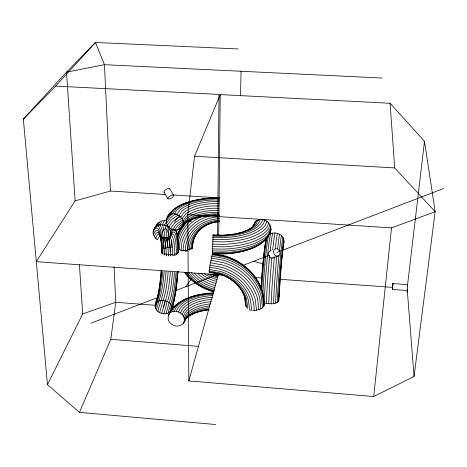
<?xml version="1.0" encoding="UTF-8"?>
<svg xmlns="http://www.w3.org/2000/svg" width="467" height="467" viewBox="0 0 467 467"><rect width="100%" height="100%" fill="white"/><g stroke="black" fill="none" stroke-linecap="round" stroke-linejoin="round"><path stroke-width="0.7" d="M212.52 250.919L213.121 234.942L221.545 235.14A39.269 16.783 0.6 0 0 256.482 223.565L258.07 220.138C267.019 216.781 274.993 227.651 268.817 235.222A52.1 22.731 0.6 0 1 222.339 251.153L212.52 250.919L212.748 253.563M162.166 253.523L161.821 251.123M164.67 255.239L164.682 253.844L168.675 254.515L173.082 254.433L173.064 255.828M166.544 255.653L166.556 254.27M168.663 255.893L168.675 254.515M170.893 255.957L170.904 254.573M175.037 255.525L175.049 254.101L176.135 253.774M217.196 273.213L217.178 274.666L175.551 290.667M217.377 255.046L217.394 253.593M217.581 235.421L219.011 94.427L55.649 86.109L23.35 119.12L47.476 384.662L79.443 412.379L215.655 424.538M218.498 255.239L218.515 253.785M218.719 234.883L220.231 94.597L390.091 103.248L424.497 141.303L435.174 211.703L414.054 376.484L373.728 396.524L188.831 380.909L187.81 214.616L194.552 156.27L220.231 94.597M161.71 251.865L161.705 252.343L161.389 245.718A39.911 7.058 -85.9 0 0 160.187 236.308M240.523 96.009L241.048 71.258M262.758 295.664L262.851 293.527A48.772 2.977 -85.9 0 1 267.714 239.787L268.543 234.948C272.279 232.064 277.894 232.438 281.42 235.485C285.179 238.485 283.778 243.465 283.095 247.475A40.67 1.85 -85.9 0 0 281.858 258.49M284.059 241.054A42.976 1.95 -85.9 0 0 278.951 300.771C276.283 304.642 270.451 303.912 266.348 303.416L266.75 294.624A51.224 2.925 -85.9 0 1 269.692 255.764M268.712 303.754L269.126 294.922A51.609 2.825 -85.9 0 1 271.887 257.813M271.146 303.83L271.572 295.021A51.388 2.691 -85.9 0 1 274.444 256.71M273.487 303.649L273.913 294.922A50.57 2.533 -85.9 0 1 276.867 255.916M275.565 303.211L275.991 294.619A49.216 2.37 -85.9 0 1 278.98 255.443M277.24 302.552L277.667 294.14A47.418 2.212 -85.9 0 1 282.156 241.935L282.862 237.148M278.39 301.723L278.811 293.521A45.293 2.072 -85.9 0 1 283.084 243.727L283.761 239.046M279.027 296.965L279.278 292.038A40.67 1.85 -85.9 0 1 279.394 290.06M246.506 307.66L245.449 299.108A36.689 31.382 15.5 0 0 219.77 274.269L209.146 272.261L209.957 265.133L212.187 254.76L212.666 253.698L225.403 256.085A52.438 44.99 15.5 0 1 261.789 290.667M178.184 243.43L178.382 241.386A46.408 40.968 15.6 0 1 194.19 218.153M218.976 221.697A33.069 29.205 15.6 0 0 190.968 249.314L190.898 248.666L187.465 250.154L187.471 250.925L185.358 251.024L179.176 249.734L179.906 242.391A44.669 39.415 15.6 0 1 201.797 216.344M181.062 250.405L181.78 243.237A42.625 37.605 15.6 0 1 215.199 215.03M183.175 250.849L183.175 250.826A40.448 35.679 15.6 0 1 219.181 216.857M185.358 251.024L185.358 250.604L187.465 250.154M191.984 249.15L191.978 247.726M192.538 248.205L192.62 247.481A31.943 28.242 15.6 0 1 197.488 232.502M373.728 396.524L391.504 227.878L435.174 211.703L394.697 167.927L390.091 103.248M161.232 270.031A39.818 7.034 -85.9 0 1 157.169 298.36C153.841 304.315 154.326 311.431 161.693 313.351C169.165 315.657 173.269 309.621 173.677 302.704A44.458 7.093 -85.9 0 0 177.956 271.362M407.317 290.544L392.496 289.476L392.391 287.368L392.8 283.597L407.598 284.654M392.589 286.75L392.934 283.603M176.147 229.875A44.056 7.028 -85.9 0 1 178.365 244.439L178.441 252.495A41.796 6.655 -85.9 0 0 170.869 233.914C169.451 216.349 142.791 227.581 157.414 239.863L158.833 237.189A34.47 5.954 -85.9 0 1 164.232 249.226L164.454 254.673M407.452 285.909L424.497 141.303M218.912 213.985L213.197 213.933A35.62 15.58 0.6 0 0 185.171 222.753C183.006 228.561 176.082 232.636 170.566 228.509C164.197 224.481 165.633 216.309 170.975 211.977M171.815 309.417L172.025 307.695A42.182 6.719 -85.9 0 0 177.909 271.298M182.2 227.015C187.536 218.422 173.088 208.486 167.256 216.974M79.443 412.379L110.79 339.328L115.752 302.283L114.059 266.651M281.42 235.485L280.69 240.359A49.216 2.37 -85.9 0 0 279.418 251.176M279.535 234.177L278.776 239.116A50.57 2.533 -85.9 0 0 277.596 248.829M277.334 233.307L276.557 238.287A51.388 2.691 -85.9 0 0 275.256 248.864M274.975 232.945L274.17 237.937A51.609 2.825 -85.9 0 0 272.681 250.003M272.617 233.115L271.8 238.082A51.224 2.925 -85.9 0 0 270.212 250.785M196.041 295.459A47.185 24.395 0.6 0 0 172.749 308.389C169.118 313.497 164.833 319.72 171.949 324.384C177.454 328.57 184.716 324.629 185.93 318.231A32.818 17.18 0.6 0 1 208.504 307.771M270.422 233.798L269.593 238.713A50.255 2.977 -85.9 0 0 264.608 294.146L264.217 302.838L266.348 303.416M266.99 237.166L266.283 241.235A46.875 2.93 -85.9 0 0 261.713 290.69M266.208 238.304L265.408 242.945A44.698 2.831 -85.9 0 0 261.076 289.347M170.869 233.92C170.729 236.851 168.879 239.495 166.217 240.703L167.571 238.036A34.249 5.61 -85.9 0 1 168.745 236.95M184.074 321.868C186.158 314.641 176.374 308.489 170.437 312.645M171.045 310.969L172.189 306.842M188.831 380.909L218.287 274.865L220.331 274.076M169.766 312.248L171.529 305.932M172.025 307.695L171.658 305.926L173.426 299.581A39.899 6.363 -85.9 0 0 177.197 272.605M217.569 273.271L217.178 274.666L36.303 261.678L75.134 200.886L66.518 72.128L95.496 42.462L238.112 48.953M168.062 313.176L170.07 306.048A49.794 8.155 -85.9 0 0 170.648 303.427M171.658 305.926L170.729 304.233L172.469 298.057A37.769 6.059 -85.9 0 0 176.053 272.483M166.059 313.69L168.102 306.492A50.664 8.406 -85.9 0 0 168.931 302.704M170.729 304.233L169.311 302.727L171.021 296.697A35.936 5.814 -85.9 0 0 174.46 272.331M163.888 313.748L165.96 306.527A50.95 8.569 -85.9 0 0 167.075 301.378M169.311 302.727L167.495 301.513L169.188 295.599A34.529 5.651 -85.9 0 0 172.516 272.162M161.693 313.351L163.777 306.159A50.64 8.634 -85.9 0 0 164.898 301.04M155.26 304.682C156.626 300.62 161.693 299.581 165.406 300.684L167.098 294.835A33.642 5.575 -85.9 0 0 170.362 271.992M163.187 300.281L164.892 294.467A33.332 5.604 -85.9 0 0 168.149 271.823M159.626 312.528L161.71 305.412A49.747 8.587 -85.9 0 0 162.895 300.001M160.998 300.351L162.726 294.508A33.624 5.727 -85.9 0 0 166.03 271.677M157.823 311.337L159.889 304.332A48.334 8.435 -85.9 0 0 160.771 300.45M158.984 300.871L160.741 294.969A34.494 5.954 -85.9 0 0 164.156 271.56M156.398 309.849L158.441 302.99A46.502 8.178 -85.9 0 0 158.908 301.034M156.013 303.118L157.869 296.959A37.699 6.631 -85.9 0 0 161.617 271.444M155.464 308.167L159.089 295.804A35.883 6.258 -85.9 0 0 162.65 271.479M271.006 229.093L269.272 233.144A52.538 22.825 0.6 0 1 222.397 249.15L212.52 248.911M269.517 233.027L267.801 237.043A51.072 22.369 0.6 0 1 222.245 252.705L212.543 252.472M270.848 226.927L269.115 230.955A52.357 22.644 0.6 0 1 222.409 246.827L212.549 246.588M270.095 224.82L268.367 228.795A51.568 22.206 0.6 0 1 222.374 244.346L212.596 244.113M252.916 310.403C256.99 310.403 262.454 309.557 264.229 305.354L262.863 292.943A53.477 45.848 15.5 0 0 225.374 256.336L212.479 253.92M268.794 222.917L267.077 226.822A50.22 21.546 0.6 0 1 222.298 241.883L212.666 241.655M267.025 221.352L265.332 225.17A48.405 20.706 0.6 0 1 222.187 239.606L212.754 239.384M264.917 220.231L263.248 223.95A46.245 19.742 0.6 0 1 222.041 237.685L212.847 237.47M260.277 219.607L258.665 223.121A41.516 17.717 0.6 0 1 221.714 235.374L213.04 235.17M252.682 226.53L253.599 224.574M47.476 384.662L82.7 313.923L79.402 264.649M169.544 237.972L171.914 233.226A39.497 6.304 -85.9 0 1 177.524 247.131L177.734 253.639M168.085 239.559L169.451 236.851A35.603 5.767 -85.9 0 1 174.617 249.285L174.833 255.496M170.642 231.731L172.142 228.777M184.401 320.023L186.251 316.41A32.497 16.958 0.6 0 1 209.934 305.932M183.21 323.491L185.095 319.807A33.706 17.699 0.6 0 1 208.27 309.043M169.825 229.624L170.443 228.421M184.167 318.085L186.024 314.472A32.766 17.04 0.6 0 1 210.582 303.883M183.385 316.188L185.265 312.546A33.601 17.419 0.6 0 1 211.148 301.67M168.476 227.756L169.112 226.536M182.107 314.46L184.033 310.765A34.949 18.073 0.6 0 1 211.977 299.429M166.684 226.25L167.332 225.012M180.42 313.03L182.399 309.253A36.724 18.949 0.6 0 1 212.444 297.351M178.441 311.985L180.484 308.121A38.802 19.993 0.6 0 1 212.952 295.558M164.571 225.211L166.234 222.094M155.628 238.368L157.087 235.66A35.912 6.269 -85.9 0 1 162.773 248.246L163.036 254.48M174.162 311.32L176.351 307.251A43.285 22.305 0.6 0 1 213.472 293.282M162.288 224.709L163.975 221.586A50.792 8.534 -85.9 0 1 165.75 220.132M172.165 311.746L174.419 307.578A45.381 23.414 0.6 0 1 213.314 292.949M154.279 236.518L155.785 233.757A37.769 6.643 -85.9 0 1 161.804 247.049L162.078 253.423M168.26 315.599L171.465 309.627A48.568 25.177 0.6 0 1 181.359 301.577M159.983 224.779L161.687 221.662A50.547 8.604 -85.9 0 1 164.6 220.348M157.823 225.415L159.533 222.327A49.718 8.575 -85.9 0 1 161.313 220.897M153.45 234.428L155.009 231.603A39.911 7.058 -85.9 0 1 160.058 235.742M153.567 230.114L155.207 227.166A44.464 7.857 -85.9 0 1 161.693 236.892M155.955 226.577L157.653 223.524A48.358 8.429 -85.9 0 1 159.405 222.123M154.501 228.176L156.176 225.176A46.566 8.184 -85.9 0 1 157.875 223.81M269.862 232.408L270.551 231.177M183.041 225.158L185.977 220.955A34.751 15.137 0.6 0 1 213.32 212.374L218.982 212.427M180.857 228.532L183.887 224.178A37.027 16.257 0.6 0 1 213.01 214.995L219.543 215.053M183.315 223.08L186.24 218.9A34.482 14.956 0.6 0 1 213.372 210.43L219.017 210.477M179.1 229.595L182.212 225.141A38.884 17.116 0.6 0 1 212.777 215.491L219.257 215.544M177.046 230.143L180.262 225.567A41.049 18.102 0.6 0 1 183.333 223.15M183.006 220.92L185.948 216.746A34.832 15.043 0.6 0 1 213.355 208.224L219.023 208.276M182.124 218.83L185.113 214.622A35.778 15.388 0.6 0 1 213.256 205.918L218.994 205.97M172.632 229.577L176.059 224.767A45.743 20.174 0.6 0 1 182.276 220.447M180.741 216.957L183.794 212.683A37.267 15.966 0.6 0 1 213.098 203.67L219.227 203.729M178.943 215.427L182.083 211.066A39.187 16.748 0.6 0 1 212.876 201.645L219.408 201.703M170.566 228.509L174.098 223.588A47.955 21.114 0.6 0 1 182.334 218.229M168.78 226.991L172.405 221.988A49.87 21.902 0.6 0 1 180.986 216.443M176.853 214.347L180.099 209.881A41.411 17.664 0.6 0 1 212.619 199.969L219.169 200.028M167.396 225.141L171.097 220.074A51.364 22.48 0.6 0 1 178.102 215.293M166.515 223.068L170.257 217.978A52.327 22.813 0.6 0 1 176.03 213.868M172.399 213.793L175.866 209.099A46.145 19.69 0.6 0 1 212.053 198.113M185.708 286.761L191.633 278.717M170.344 214.359L173.905 209.549A48.329 20.659 0.6 0 1 211.785 198.055L219.093 198.177M166.182 220.926L169.953 215.83A52.701 22.871 0.6 0 1 172.603 213.705M168.587 215.445L172.241 210.529A50.191 21.517 0.6 0 1 190.285 201.75M166.439 218.848L169.778 214.347M55.649 86.109L95.496 42.462L104.445 64.691L110.457 191.032L75.134 200.886M23.35 119.12L66.518 72.128L104.445 64.691L382.111 78.042M178.511 252.285L176.684 253.61L176.503 254.667L176.292 248.316A37.395 6.001 -85.9 0 0 170.934 235.21M255.624 221.708L254.608 222.718L253.067 226.005A35.766 15.382 0.6 0 1 249.308 229.548M254.854 221.545L259.08 219.607L261.456 219.437M258.07 220.138L256.132 221.2L254.573 224.545A37.307 15.983 0.6 0 1 242.198 232.262M164.378 248.648L167.472 247.545L171.815 247.3L171.552 239.921M90.925 323.187L157.951 297.432M242.805 265.466L269.36 255.291M276.849 252.419L443.65 188.505M272.956 257.959L278.087 256.027A3.812 3.082 69 0 0 278.624 249.757A3.812 3.082 69 0 0 273.598 251.567A3.812 3.082 69 0 0 278.087 256.027M82.7 313.923L115.752 302.283L155.581 305.307M185.358 250.604L181.686 250.761M212.508 215.392L216.758 215.433M212.596 253.464L222.117 253.692A49.525 21.768 0.6 0 0 266.278 238.479M213.378 253.855L221.965 254.06A47.57 20.962 0.6 0 0 256.815 246.016M194.552 156.27L394.697 167.927M110.457 191.032L165.692 194.505M172.959 194.967L219.472 197.891M187.81 214.616L391.504 227.878M218.287 274.865L222.636 275.174M254.533 277.468L261.783 277.988M279.902 279.289L392.391 287.368M172.235 306.574L175.137 306.79M110.79 339.328L199.012 346.415M187.273 221.329L191.394 221.702M250.318 310.106L251.736 310.368L250.534 300.415A42.532 36.333 15.5 0 0 220.745 271.549L209.292 269.395M217.599 255.017L218.988 255.28M212.187 254.76L225.152 257.194A53.909 46.186 15.5 0 1 262.95 294.087L264.229 305.354M211.802 256.173L224.75 258.607A53.705 45.976 15.5 0 1 262.413 295.337L263.692 306.586M211.353 258.058L224.201 260.469A52.882 45.241 15.5 0 1 261.286 296.609L262.565 307.759M210.874 260.282L223.541 262.664A51.487 44.015 15.5 0 1 259.64 297.806L260.913 308.798M210.401 262.699L222.812 265.034A49.613 42.392 15.5 0 1 257.597 298.851L258.852 309.627M209.957 265.133L222.07 267.416A47.389 40.483 15.5 0 1 255.286 299.668L256.529 310.187M209.123 270.918L220.249 273.02A40.232 34.377 15.5 0 1 248.426 300.293L249.606 309.977M209.07 271.899L219.922 273.942A38.241 32.69 15.5 0 1 246.687 299.849L247.767 308.623M212.135 272.524L215.626 273.177M253.698 261.292L264.24 264.164M165.406 300.684L167.495 301.513M178.16 249.162L179.176 249.734M169.795 188.814L173.712 195.364A3.362 1.278 -30.8 0 1 169.702 198.878A3.362 1.278 -30.8 0 1 168.943 196.759A3.362 1.278 -30.8 0 1 173.712 195.364M163.958 192.083L167.863 198.644M178.149 250.143L178.581 251.299M213.121 234.942L213.185 235.356M212.666 253.698L212.73 254.106M244.737 296.977L245.776 305.371M245.829 306.568L244.784 298.127A35.679 30.542 15.5 0 0 229.075 278.145M189.357 249.495L189.421 250.032A34.418 30.384 15.6 0 1 219.076 221.253M407.212 289.137L414.054 376.484M165.493 248.111L165.201 240.919A48.358 8.429 -85.9 0 0 162.458 224.872M163.619 243.984L163.532 241.865A46.566 8.184 -85.9 0 0 159.451 224.253M163.678 245.397L163.824 248.923M168.4 255.653L168.196 250.3A33.18 5.586 -85.9 0 0 163.146 238.76M167.472 247.545L167.186 240.248A49.718 8.575 -85.9 0 0 164.845 224.913M166.322 255.98L166.083 249.933A33.536 5.721 -85.9 0 0 160.899 238.246M170.624 255.683L170.426 250.312A33.426 5.551 -85.9 0 0 165.417 238.684M169.626 247.271L169.352 239.91A50.547 8.604 -85.9 0 0 167.799 227.26M172.808 255.396L172.615 249.968A34.249 5.61 -85.9 0 0 169.83 237.183M273.662 257.568A3.783 3.071 69 0 1 268.764 255.443A3.783 3.071 69 0 1 271.152 250.715M407.457 284.111A4.331 0.362 -85.9 0 1 407.557 287.806A4.331 0.362 -85.9 0 1 406.955 292.593M392.8 283.597A4.326 0.292 -85.9 0 1 392.496 289.476M209.578 267.416A44.972 38.411 15.5 0 1 254.101 310.438M219.817 273.971A35.679 30.542 15.5 0 1 222.572 274.929M225.917 276.406A35.679 30.542 15.5 0 1 228.462 277.777M244.043 266.336A50.88 43.676 15.5 0 1 245.128 267.223M262.612 219.636A43.892 18.721 0.6 0 1 212.946 236.028M247.218 249.606A45.34 20.005 0.6 0 1 245.228 250.254M228.159 253.441A45.34 20.005 0.6 0 1 225.339 253.639M260.288 243.686A47.57 20.962 0.6 0 1 258.053 245.263M241.538 232.478A37.307 15.983 0.6 0 1 236.617 233.798M279.476 288.717A40.67 1.85 -85.9 0 1 279.873 282.57M279.966 281.192A40.67 1.85 -85.9 0 1 280.317 276.341M280.422 274.97A40.67 1.85 -85.9 0 1 280.749 270.872M280.918 268.852A40.67 1.85 -85.9 0 1 281.718 259.921M261.041 288.513A42.398 2.697 -85.9 0 1 265.916 240.277M153.211 232.245A42.188 7.466 -85.9 0 1 160.543 235.672M161.208 240.347A42.188 7.466 -85.9 0 1 161.395 242.297M161.594 244.982A42.188 7.466 -85.9 0 1 161.827 250.37M161.331 270.101A42.188 7.466 -85.9 0 1 157.046 299.96M156.667 301.425A42.188 7.466 -85.9 0 1 155.079 306.48M186.788 317.846A35.095 18.476 0.6 0 1 209.216 309.662M189.573 315.534A36.887 19.456 0.6 0 1 208.837 309.878M214.067 291.461A46.408 40.968 15.6 0 1 185.452 272.465M214.248 290.602A44.669 39.415 15.6 0 1 186.689 272.308M217.721 276.68A31.943 28.242 15.6 0 1 210.652 274.117M198.808 230.844A31.943 28.242 15.6 0 1 201.324 228.287M204.464 225.876A31.943 28.242 15.6 0 1 205.573 225.176M217.388 277.888A32.229 28.475 15.6 0 1 207.833 274.006M192.06 248.444A32.229 28.475 15.6 0 1 219.362 221.527M216.968 279.511A33.069 29.205 15.6 0 1 204.231 273.615M216.472 281.426A34.418 30.384 15.6 0 1 200.944 273.504M215.952 283.504A36.181 31.925 15.6 0 1 197.961 273.668M187.512 250.545A36.181 31.925 15.6 0 1 219.385 220.243M215.433 285.6A38.23 33.723 15.6 0 1 194.453 273.183M185.381 250.814A38.23 33.723 15.6 0 1 219.455 218.754M196.77 295.284A47.185 24.395 0.6 0 1 200.191 294.566M201.592 294.315A47.185 24.395 0.6 0 1 203.005 294.093M205.141 293.801A47.185 24.395 0.6 0 1 206.467 293.65M209.158 293.399A47.185 24.395 0.6 0 1 212.549 293.206M214.954 287.579A40.448 35.679 15.6 0 1 191.196 272.588M214.551 289.277A42.625 37.605 15.6 0 1 188.65 272.372M213.343 291.612A47.733 42.158 15.6 0 1 184.605 272.261A48.55 42.9 15.6 0 0 192.696 280.79M177.623 238.952A47.733 42.158 15.6 0 1 188.499 220.477M213.419 291.39A48.55 42.9 15.6 0 1 193.787 281.677M177.267 237.143A48.55 42.9 15.6 0 1 182.953 225.024M176.298 311.401A41.073 21.155 0.6 0 1 212.882 294.181M162.031 232.934A42.135 7.087 -85.9 0 1 170.157 251.701M165.429 300.532A42.135 7.087 -85.9 0 1 163.543 307.053M217.931 275.956A32.229 28.51 15.6 0 1 212.047 273.954M192.608 246.488A32.229 28.51 15.6 0 1 193.198 240.925M193.951 238.228A32.229 28.51 15.6 0 1 194.71 236.267M218.013 275.775A33.069 29.269 15.6 0 1 214.616 274.754M193.396 218.574A41.049 18.102 0.6 0 1 196.052 217.809M197.436 217.464A41.049 18.102 0.6 0 1 202.485 216.443M203.174 216.332A41.049 18.102 0.6 0 1 211.049 215.474M170.63 230.605A50.792 8.534 -85.9 0 1 171.155 234.883M164.582 192.48A3.351 1.302 -30.8 0 1 166.036 189.433A3.351 1.302 -30.8 0 1 169.813 189.193M174.623 213.787A43.781 18.668 0.6 0 1 219.216 198.691M177.121 236.769A48.807 43.151 15.6 0 1 180.069 228.818M174.839 230.138A43.39 19.147 0.6 0 1 183.362 221.708M177.699 235.87A48.492 42.9 15.6 0 1 180.023 229.233M176.304 230.155A46.204 7.408 -85.9 0 1 177.046 233.99M177.238 235.327A46.204 7.408 -85.9 0 1 177.407 236.74M177.729 240.149A46.204 7.408 -85.9 0 1 177.88 242.361M174.734 222A43.589 18.908 0.6 0 1 179.585 216.075"/></g></svg>
